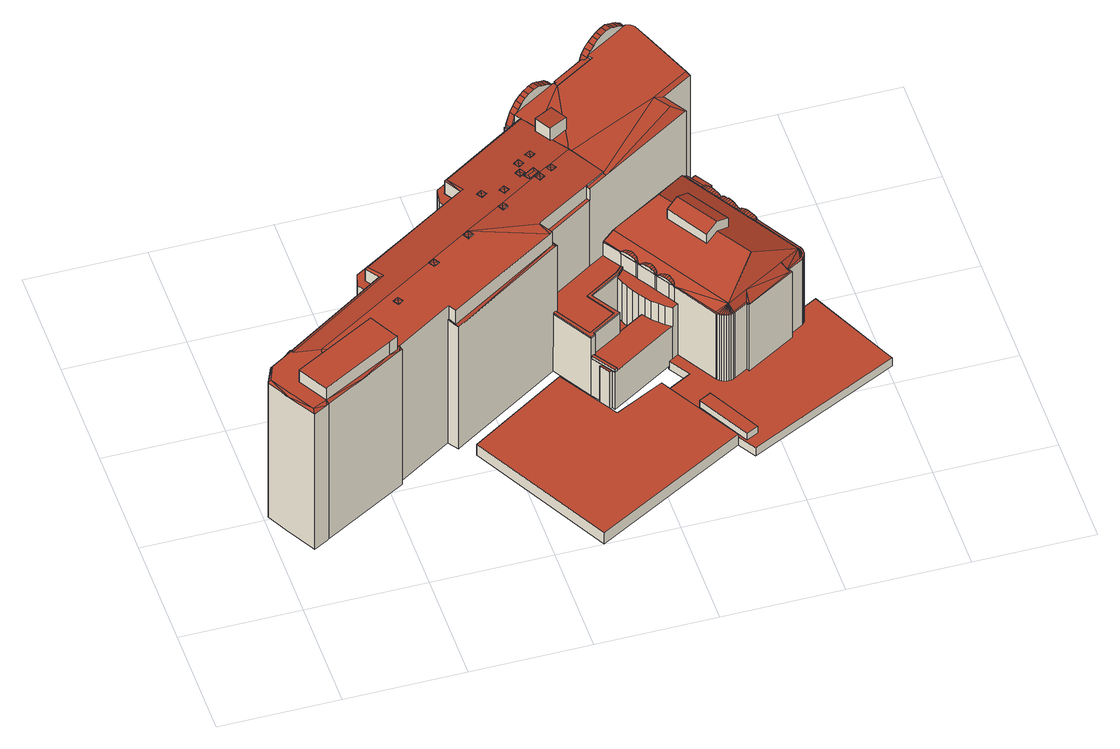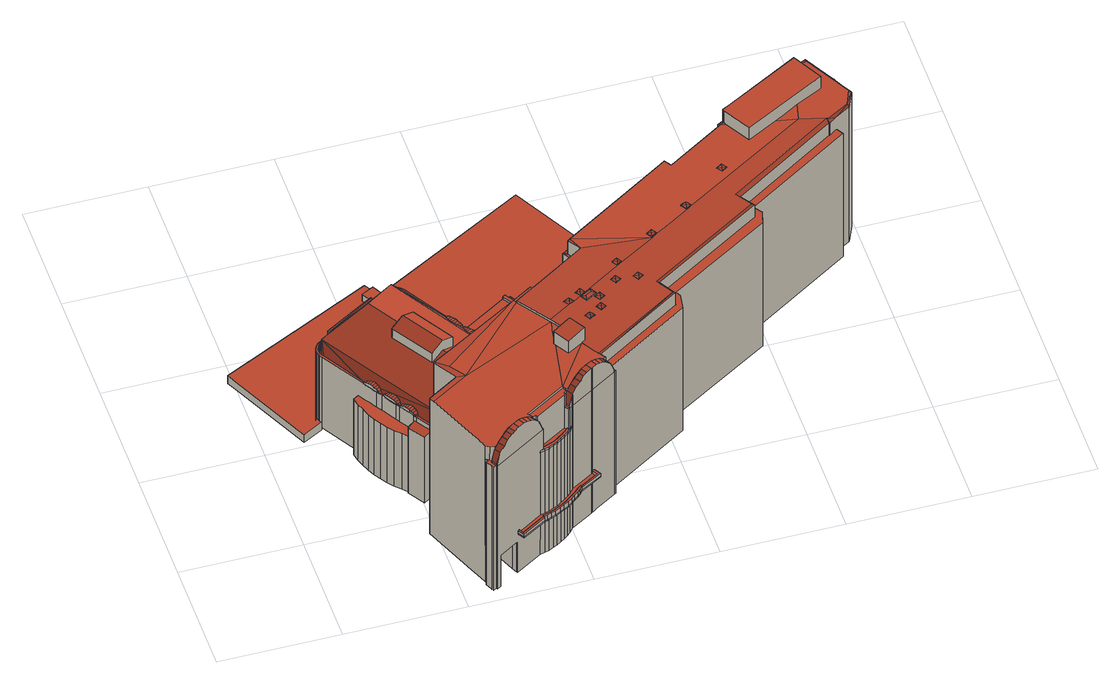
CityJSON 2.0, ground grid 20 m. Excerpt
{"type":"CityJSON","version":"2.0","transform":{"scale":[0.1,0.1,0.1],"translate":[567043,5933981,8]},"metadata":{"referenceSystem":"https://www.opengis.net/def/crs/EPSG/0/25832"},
"CityObjects":{
"building1":{"type":"Building","attributes":{"Grundfläche 2D":"2264.311624","Grundhöhe NN":"9.506"},"children":["building1-1","building1-2","building1-3","building1-4","building1-5","building1-6","building1-7","building1-8","building1-9","building1-10","building1-11","building1-12","building1-13","building1-14","building1-15","building1-16","building1-17","building1-18","building1-19","building1-20","building1-21","building1-22","building1-23"],"geometry":[{"type":"MultiSurface","lod":"3","boundaries":[[[0,1,2,3,4]],[[5,6,0,4,7]],[[5,8,9,6]],[[8,10,11,9]],[[10,12,13,11]],[[14,15,16,17]],[[13,12,16,15,18,19]],[[17,20,21,14]],[[22,21,20,23]],[[24,22,23,25]],[[26,27,28,29,24,25]],[[28,27,30,31,32,33,34,29]],[[35,36,37,38,39]],[[40,41,42,43]],[[41,44,45,42]],[[46,47,48,49,50,51,52]],[[53,54,55,56]],[[57,55,54]],[[58,55,57]],[[58,59,60,61]],[[58,61,55]],[[62,63,64,65]],[[66,67,68]],[[69,67,66]],[[70,71,72]],[[73,74,70]],[[74,71,70]],[[75,76,74,73]],[[76,77,78]],[[79,78,77,80,81]],[[81,80,82]],[[74,76,78]],[[83,84,77]],[[85,86,87,80,88,89,90,91,92,93,94,95,96,97]],[[85,97,98]],[[82,80,87]],[[99,100,92]],[[100,93,92]],[[100,101,102,103,104,105,106,107,108,109,110,111,93]],[[97,96,95,94,93,111,110,109,108,107,106,105,112,113,114,115,116,56,55,61,60,65,64]],[[97,64,67,69,117,71,74,118,98]],[[119,120,121,122,123,124,125,126,127,128,129,130,131,132,133,134]],[[135,136,137,138,139]],[[140,141,142,139,138,143]],[[141,144,145,142]],[[144,146,147,145]],[[146,148,149,147]],[[148,150,151,149]],[[151,150,152,153,154]],[[152,155,156,153]],[[155,157,158,156]],[[157,159,160,158]],[[161,162,160,159,163]],[[161,164,165,166,162]],[[167,162,166]],[[168,169,170,171,172,173,174,175,176,177,178,179,180,181,182,183,184,185,186,187,188]],[[189,190,191,192,193]],[[194,195,196,197,198]],[[199,200,201]],[[202,203,200]],[[202,204,205,203]],[[202,206,207,204]],[[208,205,204]],[[205,208,209,210,203]],[[203,210,211,212,213]],[[198,214,201,200,203,213,215,216,217,218,219,163,220,221,222,140,223,224,194]],[[116,195,194,225,226,26,227,228,229,230,7,231,232,233,56]],[[234,235,236]],[[234,237,238,235]],[[239,237,240,241]],[[242,243,244,241,240,237,245,246,247,248,249,250,251,252,253,254,255,243,256,242,257]],[[243,242,244]],[[244,242,257,258,238,237,239,241]],[[259,260,261,252,260,251]],[[243,256,255,262]],[[242,263,242,257]],[[264,265,266,263,242,256]],[[267,268,269,270,271,272,273,274,275,276,277,278,279,280,281,282,283,284,285,286,287,257,242,263,288,289,290,291,292,293,294,295,296,297,298,299,300,301,302,303,304,305,306,307,308,309,310,311,312,313,314,315,316,317,318,319,320,321,322,323,324,325,326,327,328,329,330,331,332,333,334,335,336,337,338,236,339,340,341,342,343,344,345,346,347]],[[348,349,350,351,238,258,352,353,354]],[[238,351,235]],[[355,356,357,353,352,358,235,351,350]],[[359,344,343,342,341,340,339,236,235]],[[235,358,344,359]],[[358,346,345]],[[345,344,358]],[[358,347,346]],[[352,258,360,361,358]],[[258,278,277,360]],[[360,275,361]],[[276,275,360]],[[258,279,278]],[[361,274,358]],[[274,273,358]],[[273,272,358]],[[358,271,270]],[[358,272,271]],[[277,276,360]],[[287,286,258]],[[258,257,287]],[[286,285,258]],[[285,284,258]],[[284,283,258]],[[283,282,258]],[[282,281,258]],[[281,280,258]],[[280,279,258]],[[358,267,347]],[[358,268,267]],[[358,269,268]],[[358,270,269]],[[275,274,361]],[[62,65,60,59]],[[63,68,67,64]],[[362,69,66]],[[363,69,362]],[[364,365,366,367,368,117,363]],[[369,72,71,368]],[[71,117,368]],[[117,69,363]],[[84,80,77]],[[370,371,372,373,374,375,376,377,378,379,380,381,382,383]],[[384,385,386,387,388,389,390,391,392,393,394]],[[395,396,397,398,399,400,401,402,403,404,405,406,407]],[[408,409,410,411,412]],[[413,414,415,416,417,418,419,420,421,422,423,424,425,426,427,428,429,430,431]],[[432,433,434,435,436,437,438,439,440,441,442,443,444,445,446,447,448,449,450,451,452,453,454,455,456,457,458,459,460,461]],[[462,463,464,465]],[[466,467,468,469,470,471]],[[472,473,474,475,476,477,478,479,480,481,482,483,484,485,486,487,488,489,490,491,492,493,494,495,496,497,498,499,500,501,502]],[[503,504,505,506,507,508,509,510,511,512,513,514,515,516,517,518,519,520,521,522,523,524,525,526,527,528,529,530,531,532,533,534]],[[535,536,537,538,539,540,541,542]],[[541,543,542]],[[544,545,546,547,539,538]],[[548,549,546]],[[549,547,546]],[[549,550,551,547]],[[552,553,554,550]],[[554,551,550]],[[555,551,554]],[[556,543,541]],[[557,543,556]],[[558,559,560,561,562,563,564,565,566]],[[567,568,143,138,569,570,571,572,573,574,575,576]],[[2,1,187,186]],[[185,3,2,186]],[[230,229,228,227,26,25,23,20,17,16,12,10,8,5,7]],[[33,32,190,189]],[[189,577,34,33]],[[577,578,29,34]],[[21,22,24,29,578,579,15,14]],[[579,580,18,15]],[[580,581,582,187,1,0,6,9,11,13,19,18]],[[114,113,35,39]],[[113,112,199,201,214,37,36,35]],[[214,198,197,196,38,37]],[[38,196,195,115,114,39]],[[41,40,355,350,349,44]],[[348,354,45,44,349]],[[42,45,354,353,357,43]],[[40,43,357,355]],[[118,74,48,47]],[[74,78,49,48]],[[78,79,50,49]],[[79,81,82,52,51,50]],[[87,86,46,52,82]],[[98,118,47,46,86,85]],[[583,584,126,125]],[[584,585,127,126]],[[585,586,128,127]],[[586,587,129,128]],[[587,588,589,131,130,129]],[[589,590,132,131]],[[590,591,133,132]],[[119,134,390,389]],[[389,388,120,119]],[[388,387,121,120]],[[386,122,121,387]],[[123,122,386,385]],[[411,136,135,412]],[[155,152,150,148,146,144,141,140,222,221,220,163,159,157]],[[403,165,164,592,404]],[[403,402,166,165]],[[402,593,167,166]],[[142,145,147,149,151,154,153,156,158,160,162,167,593,412,135,139]],[[594,193,192,191,422,421,420]],[[193,594,420,419,595,189]],[[189,595,419,418,596,577]],[[577,596,418,449,448,578]],[[597,598,599,600]],[[578,448,447,579]],[[601,599,598,602]],[[580,579,447,446,603]],[[602,604,605,601]],[[604,606,607,608,187,582,581,580,603,446,445,609,605]],[[188,187,608,610]],[[168,188,610,611]],[[169,168,611,612]],[[170,169,612,613]],[[171,170,613,614]],[[172,171,614,615]],[[173,172,615,616]],[[174,173,616,617]],[[175,174,617,618]],[[176,175,618,619]],[[620,621,178,177]],[[180,179,622,623]],[[181,624,625,182]],[[625,626,183,182]],[[465,464,627,628]],[[462,465,628,629]],[[463,462,629,630]],[[206,553,552,207]],[[392,245,237,234,236,338,209,208,204,207,552,393]],[[209,338,631,632,210]],[[633,634,407,217,216,215,213,212,211,635,636]],[[637,638,639,640,635,211,210,632]],[[218,217,407,406,405]],[[161,219,218,405,404,592]],[[143,223,140]],[[163,219,161]],[[223,143,568,224]],[[224,568,567,194]],[[194,567,576,225]],[[27,26,226,225,576,30]],[[7,4,3,231]],[[53,56,233,232,231,3,185,184,54]],[[134,247,246,245,392,391,390]],[[591,521,520,519,518,517,259,251,250,249,248,247,134,133]],[[259,517,516,260]],[[513,512,511,510,262,255,254,253,252,261,260,516,515,514]],[[262,510,509,243]],[[506,505,266,265,264,256,243,509,508,507]],[[534,289,288,263,266,505,504,503]],[[641,291,290,289,534,533,642]],[[292,291,641,643]],[[293,292,643,644]],[[294,293,644,645]],[[295,294,645,646]],[[296,295,646,647]],[[297,296,647,648]],[[298,297,648,649]],[[299,298,649,650]],[[300,299,650,651]],[[301,300,651,652]],[[303,302,653,654]],[[302,301,652,653]],[[304,303,654,655]],[[305,304,655,656]],[[306,305,656,657]],[[307,306,657,658]],[[308,307,658,659]],[[631,338,337,336,470,469,660]],[[313,312,661,662]],[[314,313,662,663]],[[499,498,497,496,495,320,319,318,317,316,315,314,663,664,500]],[[322,321,320,495,494,493]],[[490,489,488,327,326,325,324,323,322,493,492,491]],[[329,328,327,488,487,486]],[[483,482,481,334,333,332,331,330,329,486,485,484]],[[470,336,335,334,481,480,471]],[[309,308,659,665]],[[310,309,665,666]],[[311,310,666,667]],[[312,311,667,661]],[[668,467,466,471,480,479,669]],[[468,467,668,670]],[[469,468,670,660]],[[112,105,104,202,200,199]],[[115,195,116]],[[54,184,183,57]],[[58,57,183,626,624,181]],[[59,58,181,180]],[[59,180,623,622,62]],[[622,179,178,63,62]],[[63,178,621]],[[63,621,620,177,68]],[[671,362,66,68,177,176,619]],[[363,362,671,672]],[[673,674,72,369,368,367,366,365,364,363,672,675]],[[676,73,70,72,674,677]],[[678,83,77,76,75,73,676,679]],[[80,84,83,678,680]],[[89,88,80,680,681,557,556]],[[89,556,541,90]],[[547,99,92,91,90,541,540,539]],[[100,99,547,551,555]],[[102,101,100,555,554,553]],[[102,553,206]],[[103,102,206,202,104]],[[501,500,664,682]],[[502,501,682,683]],[[472,502,683,684]],[[473,472,684,685]],[[474,473,685,686]],[[475,474,686,687]],[[476,475,687,688]],[[477,476,688,689]],[[478,477,689,690]],[[479,478,690,669]],[[523,562,561,524]],[[524,561,560,525]],[[525,560,559,526]],[[526,559,558,527]],[[371,370,528,527,558,566]],[[528,370,383,529]],[[529,383,382,530]],[[530,382,381,531]],[[531,381,380,532]],[[532,380,691,642,533]],[[372,371,566,565]],[[463,630,692,378,377,693,627,464]],[[691,380,379,378,692,694]],[[584,583,695,693,377,696]],[[376,375,585,584,696,377]],[[585,375,374,586]],[[586,374,373,587]],[[565,564,563,589,588,587,373,372]],[[523,522,590,589,563,562]],[[590,522,521,591]],[[697,698,695,583,125,124,123,385,384,548,546,545,544,538,537,536,535,542,699,700]],[[549,548,384,394,550]],[[550,394,393,552]],[[542,543,557,681,699]],[[395,407,634,701]],[[396,395,701,702]],[[703,398,397,396,702,704]],[[705,706,401,400,399,398,703,707]],[[402,401,706,708]],[[593,402,708,709]],[[458,428,427,426,710,408,412,593,709,711,712,713,714,715,716,717,460,459]],[[408,710,426,425,424,410,409]],[[428,458,457,429]],[[429,457,456,430]],[[430,456,455,431]],[[715,718,719,716]],[[718,720,721,719]],[[720,722,723,721]],[[431,455,454,413]],[[413,454,453,414]],[[414,453,452,415]],[[415,452,451,416]],[[416,451,450,417]],[[417,450,449,418]],[[722,724,725,723]],[[724,726,727,725]],[[726,728,729,727]],[[728,730,731,729]],[[730,732,733,731]],[[732,597,600,733]],[[569,138,137]],[[570,569,137,136]],[[423,422,191,573,572,571,570,136,411,410,424]],[[574,573,191,190,32]],[[575,574,32,31]],[[576,575,31,30]],[[460,717,734,461]],[[461,734,735,432]],[[432,735,736,433]],[[433,736,737,434]],[[434,737,738,435]],[[435,738,739,436]],[[436,739,740,437]],[[437,740,741,438]],[[438,741,742,439]],[[439,742,743,440]],[[440,743,744,441]],[[441,744,745,442]],[[442,745,746,443]],[[443,746,747,444]],[[445,444,747,609]],[[748,749,750,751]],[[752,753,640,639]],[[752,754,755,753]],[[755,754,756,757]],[[758,759,760,761]],[[759,762,763,760]],[[763,762,638,637]],[[751,757,756,748]],[[750,749,712,711]],[[764,714,713,765]],[[764,765,758,761]],[[751,750,711,709,708,706,705,707,703,704,702,701,634,633,636,635,640,753,755,757]],[[760,763,637,632,631,660,670,668,669,690,689,688,687,686,685,684,683,682,664,663,662,661,667,666,665,659,658,657,656,655,654,653,652,651,650,649,648,647,646,645,644,643,641,642,691,694,692,630,629,628,627,693,695,698,697,700,699,681,680,678,679,676,677,674,673,675,672,671,619,618,617,616,615,614,613,612,611,610,608,607,606,604,602,598,597,732,730,728,726,724,722,720,718,715,714,764,761],[625,624,626]],[[748,756,754,752,639,638,762,759,758,765,713,712,749]],[[743,742,741,740,739,738,737,736,735,734,717,716,719,721,723,725,727,729,731,733,600,599,601,605,609,747,746,745,744]]],"semantics":{"surfaces":[{"type":"RoofSurface"},{"type":"WallSurface"},{"type":"GroundSurface"},{"type":"OuterCeilingSurface"}],"values":[0,0,0,0,0,0,0,0,0,0,0,0,0,0,0,0,0,0,0,0,0,0,0,0,0,0,0,0,0,0,0,0,0,0,0,0,0,0,0,0,0,0,0,0,0,0,0,0,0,0,0,0,0,0,0,0,0,0,0,0,0,0,0,0,0,0,0,0,0,0,0,0,0,0,0,0,0,0,0,0,0,0,0,0,0,0,0,0,0,0,0,0,0,0,0,0,0,0,0,0,0,0,0,0,0,0,0,0,0,0,0,0,0,0,0,0,0,0,0,0,0,0,0,0,0,0,0,0,0,0,0,0,0,0,0,0,0,0,0,0,0,0,0,1,1,1,1,1,1,1,1,1,1,1,1,1,1,1,1,1,1,1,1,1,1,1,1,1,1,1,1,1,1,1,1,1,1,1,1,1,1,1,1,1,1,1,1,1,1,1,1,1,1,1,1,1,1,1,1,1,1,1,1,1,1,1,1,1,1,1,1,1,1,1,1,1,1,1,1,1,1,1,1,1,1,1,1,1,1,1,1,1,1,1,1,1,1,1,1,1,1,1,1,1,1,1,1,1,1,1,1,1,1,1,1,1,1,1,1,1,1,1,1,1,1,1,1,1,1,1,1,1,1,1,1,1,1,1,1,1,1,1,1,1,1,1,1,1,1,1,1,1,1,1,1,1,1,1,1,1,1,1,1,1,1,1,1,1,1,1,1,1,1,1,1,1,1,1,1,1,1,1,1,1,1,1,1,1,1,1,1,1,1,1,1,1,1,1,1,1,1,1,1,1,1,1,1,1,1,1,1,1,1,1,1,1,1,1,1,1,1,1,1,1,1,1,1,1,1,1,1,1,1,1,1,1,1,1,1,1,1,2,2,3,3]}}]},
"building1-1":{"type":"BuildingInstallation","parents":["building1"],"geometry":[{"type":"MultiSurface","lod":"3","boundaries":[[[766,767,768,769]],[[770,766,769,771]],[[772,770,771,773]],[[774,772,773,775]],[[776,774,775,777]],[[778,776,777,779]],[[780,778,779,781]],[[782,322,780,781,341]],[[329,783,767]],[[783,784,767]],[[785,768,767,784,786]],[[323,324,325,326,327,766,770,772,774,776,778,780,322]],[[327,328,329,767,766]]],"semantics":{"surfaces":[{"type":"RoofSurface"},{"type":"WallSurface"}],"values":[0,0,0,0,0,0,0,0,0,0,0,1,1]}}]},
"building1-2":{"type":"BuildingInstallation","parents":["building1"],"geometry":[{"type":"MultiSurface","lod":"3","boundaries":[[[787,788,789,790]],[[787,244,788]],[[788,244,791,261]],[[790,789,792,793]],[[792,794,795,793]],[[796,795,794,797]],[[798,796,797,799]],[[799,800,801,798]],[[802,801,800,803]],[[243,804,802,803]],[[789,788,261,252,253,254,255,262,243,803,800,799,797,794,792]]],"semantics":{"surfaces":[{"type":"RoofSurface"},{"type":"WallSurface"}],"values":[0,0,0,0,0,0,0,0,0,0,1]}}]},
"building1-3":{"type":"BuildingInstallation","parents":["building1"],"geometry":[{"type":"MultiSurface","lod":"3","boundaries":[[[805,806,807,808]],[[340,807,806]],[[809,805,808,810]],[[811,809,810,812]],[[813,811,812,814]],[[815,813,814,816]],[[817,815,816,818]],[[819,817,818,820]],[[786,784,783,329,819,820]],[[821,339,340,806,336]],[[330,331,332,333,811,813,815,817,819,329]],[[811,333,334,335,336,806,805,809]]],"semantics":{"surfaces":[{"type":"RoofSurface"},{"type":"WallSurface"}],"values":[0,0,0,0,0,0,0,0,0,0,1,1]}}]},
"building1-4":{"type":"BuildingInstallation","parents":["building1"],"geometry":[{"type":"MultiSurface","lod":"3","boundaries":[[[822,823,824,825]],[[804,243,823,822]],[[825,824,826,827]],[[828,827,826,829]],[[830,828,829,831]],[[832,830,831,833]],[[834,832,833,835]],[[836,834,835,837]],[[289,242,837]],[[242,836,837]],[[826,824,823,243,256,264,265,266,263,288,289,837,835,833,831,829]]],"semantics":{"surfaces":[{"type":"RoofSurface"},{"type":"WallSurface"}],"values":[0,0,0,0,0,0,0,0,0,0,1]}}]},
"building1-5":{"type":"BuildingInstallation","parents":["building1"],"geometry":[{"type":"MultiSurface","lod":"3","boundaries":[[[838,239,240]],[[838,240,246]],[[839,838,840,841]],[[838,839,239]],[[841,840,842,843]],[[844,843,842,845]],[[846,847,848,849]],[[845,848,847,844]],[[850,846,849,851]],[[852,850,851,853]],[[854,241,853,260]],[[852,853,241]],[[838,246,247]],[[842,840,838,247,248,249,250,251,259,260,853,851,849,848,845]]],"semantics":{"surfaces":[{"type":"RoofSurface"},{"type":"WallSurface"}],"values":[0,0,0,0,0,0,0,0,0,0,0,0,1,1]}}]},
"building1-6":{"type":"BuildingInstallation","parents":["building1"],"geometry":[{"type":"MultiSurface","lod":"3","boundaries":[[[855,856,857,858,359]],[[342,858,857,859]],[[860,861,856,855,862]],[[863,860,862,864]],[[865,863,864,866]],[[867,865,866,868]],[[869,867,868,870]],[[871,869,870,872]],[[871,872,343]],[[343,873,871]],[[874,315,871,873]],[[857,856,861]],[[859,857,321]],[[871,315,316,317,318,319,320,321,857,861,860,863,865,867,869]]],"semantics":{"surfaces":[{"type":"RoofSurface"},{"type":"WallSurface"}],"values":[0,0,0,0,0,0,0,0,0,0,0,0,0,1]}}]},
"building1-7":{"type":"BuildingInstallation","parents":["building1"],"geometry":[{"type":"MultiSurface","lod":"3","boundaries":[[[875,876,877]],[[877,876,878]],[[879,876,875]],[[878,876,879]],[[880,881,875,877]],[[881,882,879,875]],[[882,883,878,879]],[[883,880,877,878]]],"semantics":{"surfaces":[{"type":"RoofSurface"},{"type":"WallSurface"}],"values":[0,0,0,0,1,1,1,1]}}]},
"building1-8":{"type":"BuildingInstallation","parents":["building1"],"geometry":[{"type":"MultiSurface","lod":"3","boundaries":[[[884,885,886]],[[887,886,885,888]],[[889,890,885,884]],[[888,885,890]],[[891,886,887,888,892,893]],[[891,894,884,886]],[[894,895,896,890,889,884]],[[896,892,888,890]]],"semantics":{"surfaces":[{"type":"RoofSurface"},{"type":"WallSurface"}],"values":[0,0,0,0,1,1,1,1]}}]},
"building1-9":{"type":"BuildingInstallation","parents":["building1"],"geometry":[{"type":"MultiSurface","lod":"3","boundaries":[[[897,898,899,900]],[[900,899,901]],[[902,903,899,898]],[[904,901,899,903]],[[905,906,907,901,904,903]],[[908,909,910,898,897,900]],[[905,903,902,898,910,911]],[[907,908,900,901]]],"semantics":{"surfaces":[{"type":"RoofSurface"},{"type":"WallSurface"}],"values":[0,0,0,0,1,1,1,1]}}]},
"building1-10":{"type":"BuildingInstallation","parents":["building1"],"geometry":[{"type":"MultiSurface","lod":"3","boundaries":[[[108,912,913]],[[914,913,912,915]],[[109,912,108]],[[915,912,109]],[[916,108,913]],[[917,915,109]],[[915,917,916,913,914]]],"semantics":{"surfaces":[{"type":"RoofSurface"},{"type":"WallSurface"}],"values":[0,0,0,0,1,1,1]}}]},
"building1-11":{"type":"BuildingInstallation","parents":["building1"],"geometry":[{"type":"MultiSurface","lod":"3","boundaries":[[[106,918,919]],[[920,919,918,921]],[[922,107,918,106]],[[921,918,107]],[[923,106,919]],[[106,107,922]],[[924,921,107]],[[923,919,920,921,924,925]]],"semantics":{"surfaces":[{"type":"RoofSurface"},{"type":"WallSurface"}],"values":[0,0,0,0,1,1,1,1]}}]},
"building1-12":{"type":"BuildingInstallation","parents":["building1"],"geometry":[{"type":"MultiSurface","lod":"3","boundaries":[[[926,927,928,929]],[[930,931,928,927]],[[932,933,928,931]],[[934,935,929,928,933]],[[936,937,938,927,926,929]],[[938,939,940,931,930,927]],[[940,941,942,933,932,931]],[[942,943,944,936,929,935,934,933]]],"semantics":{"surfaces":[{"type":"RoofSurface"},{"type":"WallSurface"}],"values":[0,0,0,0,1,1,1,1]}}]},
"building1-13":{"type":"BuildingInstallation","parents":["building1"],"geometry":[{"type":"MultiSurface","lod":"3","boundaries":[[[945,946,947]],[[948,949,946,945]],[[950,951,946,949]],[[952,947,946,951]],[[953,954,945,947]],[[948,945,954,955]],[[949,948,955,96]],[[956,957,951,950,949,96]],[[953,947,952,951,957,958]]],"semantics":{"surfaces":[{"type":"RoofSurface"},{"type":"WallSurface"}],"values":[0,0,0,0,1,1,1,1,1]}}]},
"building1-14":{"type":"BuildingInstallation","parents":["building1"],"geometry":[{"type":"MultiSurface","lod":"3","boundaries":[[[959,960,961,962,963,964]],[[960,959,964,965,966]],[[967,960,966,968]],[[962,961,960,967,969]],[[964,970,971,966,965]],[[966,971,972,967,968]],[[972,973,974,962,969,967]],[[962,974,970,964,963]]],"semantics":{"surfaces":[{"type":"RoofSurface"},{"type":"WallSurface"}],"values":[0,0,0,0,1,1,1,1]}}]},
"building1-15":{"type":"BuildingInstallation","parents":["building1"],"geometry":[{"type":"MultiSurface","lod":"3","boundaries":[[[975,976,977]],[[977,976,978]],[[979,976,975]],[[978,976,979]],[[980,981,977,978]],[[982,980,978,979]],[[981,983,975,977]],[[983,982,979,975]]],"semantics":{"surfaces":[{"type":"RoofSurface"},{"type":"WallSurface"}],"values":[0,0,0,0,1,1,1,1]}}]},
"building1-16":{"type":"BuildingInstallation","parents":["building1"],"geometry":[{"type":"MultiSurface","lod":"3","boundaries":[[[984,985,986]],[[986,985,987]],[[988,985,984]],[[987,985,988]],[[989,990,988,984]],[[991,989,984,986]],[[990,992,987,988]],[[992,991,986,987]]],"semantics":{"surfaces":[{"type":"RoofSurface"},{"type":"WallSurface"}],"values":[0,0,0,0,1,1,1,1]}}]},
"building1-17":{"type":"BuildingInstallation","parents":["building1"],"geometry":[{"type":"MultiSurface","lod":"3","boundaries":[[[993,994,995]],[[996,997,998,999,1000,1001,994,993]],[[1002,1003,1001,1000,999]],[[1004,995,994,1001,1003]],[[993,995,1005,1006]],[[999,998,997,996,993,1006,1007]],[[999,1007,1008,1003,1002]],[[995,1004,1003,1008,1005]]],"semantics":{"surfaces":[{"type":"RoofSurface"},{"type":"WallSurface"}],"values":[0,0,0,0,1,1,1,1]}}]},
"building1-18":{"type":"BuildingInstallation","parents":["building1"],"geometry":[{"type":"MultiSurface","lod":"3","boundaries":[[[1009,1010,1011]],[[1011,1010,1012]],[[1013,1014,1015,1010,1009]],[[1012,1010,1015]],[[1016,1017,1009,1011]],[[1009,1017,1018,1019,1015,1014,1013]],[[1019,1020,1012,1015]],[[1020,1016,1011,1012]]],"semantics":{"surfaces":[{"type":"RoofSurface"},{"type":"WallSurface"}],"values":[0,0,0,0,1,1,1,1]}}]},
"building1-19":{"type":"BuildingInstallation","parents":["building1"],"geometry":[{"type":"MultiSurface","lod":"3","boundaries":[[[1021,696,1022,1023]],[[1023,1022,378,1024]],[[1024,376,1021,1023]],[[696,1021,376,377]],[[377,378,1022,696]]],"semantics":{"surfaces":[{"type":"RoofSurface"},{"type":"WallSurface"}],"values":[0,1,1,1,1]}}]},
"building1-20":{"type":"BuildingInstallation","parents":["building1"],"geometry":[{"type":"MultiSurface","lod":"3","boundaries":[[[1025,1026,1027,1028,1029,1030,1031,710,1032,1033,1034,1035,1036,1037,1038,1039,1040,1041,596,595,594,1042,1043]],[[426,427,428,1033,1032,710]],[[428,429,1034,1033]],[[429,430,1035,1034]],[[430,431,1036,1035]],[[431,413,1037,1036]],[[413,414,1038,1037]],[[414,415,1039,1038]],[[415,416,1040,1039]],[[416,417,1041,1040]],[[417,418,596,1041]],[[419,595,596,418]],[[420,594,595,419]],[[421,1042,594,420]],[[1043,1042,421,1044]],[[1025,1043,1044,1045]],[[1045,1046,1026,1025]],[[1046,1047,1027,1026]],[[1028,1027,1047,1048]],[[1029,1028,1048,1049]],[[1030,1029,1049,1050]],[[1050,425,1031,1030]],[[426,710,1031,425]]],"semantics":{"surfaces":[{"type":"RoofSurface"},{"type":"WallSurface"}],"values":[0,1,1,1,1,1,1,1,1,1,1,1,1,1,1,1,1,1,1,1,1,1,1]}}]},
"building1-21":{"type":"BuildingInstallation","parents":["building1"],"geometry":[{"type":"MultiSurface","lod":"3","boundaries":[[[1051,1052,1053,1054,1055,603,1056]],[[446,603,1055,445]],[[1051,1056,1057,1058]],[[443,444,1054,1053]],[[444,445,1055,1054]],[[1056,603,446,1057]]],"semantics":{"surfaces":[{"type":"RoofSurface"},{"type":"WallSurface"}],"values":[0,1,1,1,1,1]}}]},
"building1-22":{"type":"BuildingInstallation","parents":["building1"],"geometry":[{"type":"MultiSurface","lod":"3","boundaries":[[[1059,1060,1061,1062,1063,1064]],[[1064,1063,1065,1066]],[[460,1060,1059,459]],[[1066,459,1059,1064]],[[460,461,1061,1060]],[[461,432,1062,1061]]],"semantics":{"surfaces":[{"type":"RoofSurface"},{"type":"WallSurface"}],"values":[0,1,1,1,1,1]}}]},
"building1-23":{"type":"BuildingInstallation","parents":["building1"],"geometry":[{"type":"MultiSurface","lod":"3","boundaries":[[[1067,1068,1069,1070,1071,1072,1073,1074,1075,1076,1077,1078,1079,1080,1081,1082,1083,1084,1085,1086,1087,1088,1089,1090,1091]],[[1092,1079,1078,1051,1058]],[[1080,1079,1092,1093]],[[1081,1080,1093,1094]],[[1082,1081,1094,1095]],[[1083,1082,1095,1096]],[[1084,1083,1096,1097]],[[1085,1084,1097,1098]],[[1086,1085,1098,1099]],[[1087,1086,1099,1100]],[[1088,1087,1100,1101]],[[1065,1063,1089,1088,1101]],[[443,1053,1076,1075,442]],[[435,436,1069,1068]],[[436,437,1070,1069]],[[437,438,1071,1070]],[[438,439,1072,1071]],[[439,440,1073,1072]],[[440,441,1074,1073]],[[441,442,1075,1074]],[[1053,1052,1051,1078,1077,1076]],[[1063,1062,1090,1089]],[[433,1091,1090,1062,432]],[[433,434,1067,1091]],[[434,435,1068,1067]]],"semantics":{"surfaces":[{"type":"RoofSurface"},{"type":"WallSurface"}],"values":[0,1,1,1,1,1,1,1,1,1,1,1,1,1,1,1,1,1,1,1,1,1,1,1,1]}}]},
"building2":{"type":"Building","attributes":{"Grundfläche 2D":"1139.351975","Grundhöhe NN":"8.921"},"geometry":[{"type":"Solid","lod":"3","boundaries":[[[[1102,1103,1104,1105]],[[1106,1107,1108,1109,1110,1111,1112,1113,1114,1115,1116,1117,1118,1119,1120,1121,1122,1123,1124,1125,1126,1127,1128,1129,1130,1131,1132,1133,1134,1135,1136,1137,1138,1139],[1140,1141,1142,1143]],[[1144,1145,1146,1147,1148,1149]],[[1142,1141,1103,1102]],[[1141,1140,1104,1103]],[[1105,1104,1140,1143]],[[1102,1105,1143,1142]],[[1130,1150,1151,1131]],[[1132,1131,1151,1152]],[[1153,1134,1133,1132,1152,1154]],[[1135,1134,1153,1155]],[[1136,1135,1155,1156]],[[1137,1136,1156,1157]],[[1138,1137,1157,1158]],[[1139,1138,1158,1159]],[[1106,1139,1159,1160]],[[1107,1106,1160,1161]],[[1108,1107,1161,1162]],[[1109,1108,1162,1163]],[[1110,1109,1163,1164]],[[1111,1110,1164,1165]],[[1112,1111,1165,1166]],[[1113,1112,1166,1167]],[[1114,1113,1167,1168]],[[1115,1114,1168,1169]],[[1116,1115,1169,1170]],[[1117,1116,1170,1171]],[[1118,1117,1171,1172]],[[1119,1118,1172,1173]],[[1120,1119,1173,1174]],[[1121,1120,1174,1175]],[[1122,1121,1175,1176]],[[1123,1122,1176,1177]],[[1124,1123,1177,1178]],[[1125,1124,1178,1179]],[[1180,1127,1126,1125,1179,1181]],[[1128,1127,1180,1182]],[[1129,1128,1182,1183]],[[1146,1145,1184,1185]],[[1147,1146,1185,1186]],[[1148,1147,1186,1187]],[[1149,1148,1187,1188]],[[1149,1188,1150,1130,1144]],[[1184,1145,1144,1130,1129,1183]],[[1151,1150,1188,1187,1186,1185,1184,1183,1182,1180,1181,1179,1178,1177,1176,1175,1174,1173,1172,1171,1170,1169,1168,1167,1166,1165,1164,1163,1162,1161,1160,1159,1158,1157,1156,1155,1153,1154,1152]]]],"semantics":{"surfaces":[{"type":"RoofSurface"},{"type":"WallSurface"},{"type":"GroundSurface"}],"values":[[0,0,0,1,1,1,1,1,1,1,1,1,1,1,1,1,1,1,1,1,1,1,1,1,1,1,1,1,1,1,1,1,1,1,1,1,1,1,1,1,1,1,1,1,2]]}}]}
},
"vertices":[
[526,645,304],[519,641,284],[525,631,284],[530,634,300],[532,635,304],[538,639,312],[532,649,312],[535,637,308],[544,643,318],[538,653,318],[552,648,323],[546,658,323],[559,652,326],[553,662,326],[572,674,326],[564,669,327],[570,659,327],[578,664,326],[562,668,327],[559,666,326],[584,667,323],[578,677,323],[585,682,318],[592,672,318],[593,687,312],[599,677,312],[603,679,308],[606,681,304],[604,685,304],[600,691,304],[607,681,302],[612,685,284],[610,688,284],[606,695,284],[601,692,301],[566,564,336],[568,565,336],[597,582,333],[581,609,333],[550,591,336],[756,473,228],[736,461,238],[778,392,238],[799,404,228],[716,449,228],[758,380,228],[186,257,336],[50,183,336],[77,133,336],[198,199,336],[213,207,336],[213,209,336],[212,209,336],[537,625,306],[536,625,306],[391,531,308],[538,623,308],[388,532,306],[404,504,306],[218,388,306],[222,387,309],[409,503,309],[233,365,306],[59,254,305],[60,246,310],[240,362,310],[44,245,305],[59,249,310],[58,255,306],[21,226,309],[77,126,306],[54,121,311],[53,113,306],[80,128,306],[77,133,311],[143,163,306],[147,165,306],[215,204,306],[198,199,308],[213,207,308],[218,212,309],[213,209,309],[212,209,310],[221,207,306],[219,210,307],[136,230,311],[186,257,311],[210,214,310],[313,271,309],[315,272,309],[322,260,309],[330,265,308],[508,376,307],[388,414,312],[379,408,312],[316,369,312],[312,366,312],[102,237,312],[95,207,312],[512,379,307],[499,400,308],[502,403,308],[591,458,307],[617,474,307],[624,479,307],[587,536,312],[551,514,312],[542,509,312],[529,501,312],[520,495,312],[512,490,312],[457,456,312],[568,565,310],[566,564,310],[550,591,309],[556,594,309],[543,615,308],[10,199,309],[50,183,310],[629,426,140],[571,391,140],[600,344,140],[552,314,140],[516,374,140],[515,374,140],[511,371,140],[551,304,140],[559,309,140],[557,312,140],[608,342,140],[605,347,140],[578,390,140],[631,422,140],[641,434,140],[639,437,140],[660,728,284],[665,721,284],[667,718,284],[673,722,304],[667,732,304],[676,724,308],[679,726,312],[673,736,312],[674,722,304],[686,730,318],[680,740,318],[694,735,323],[688,745,323],[701,739,326],[695,749,326],[711,746,327],[705,756,327],[720,751,326],[713,761,326],[708,757,327],[726,754,323],[719,764,323],[733,759,318],[727,769,318],[741,764,312],[734,774,312],[748,768,304],[742,778,304],[744,766,308],[752,771,290],[754,772,284],[749,780,284],[747,782,284],[522,630,280],[379,541,280],[375,515,280],[379,507,280],[210,404,280],[204,381,280],[213,368,280],[37,257,280],[44,245,280],[58,255,280],[59,254,280],[233,365,280],[218,388,280],[404,504,280],[387,531,280],[388,532,280],[536,625,280],[530,634,280],[525,631,280],[519,641,280],[516,639,280],[606,695,280],[610,688,280],[613,690,280],[610,695,280],[608,697,280],[611,674,308],[556,594,308],[581,609,308],[584,605,307],[595,586,307],[568,565,307],[587,536,306],[595,581,307],[624,479,304],[744,608,307],[627,473,304],[762,582,307],[591,458,304],[594,453,304],[781,566,306],[783,567,306],[759,606,306],[811,638,306],[810,640,306],[807,647,307],[597,582,307],[770,739,308],[767,744,308],[761,761,308],[755,766,308],[748,768,308],[741,764,308],[726,754,308],[701,739,308],[674,722,308],[679,715,308],[607,681,308],[606,681,308],[559,652,308],[552,648,308],[544,643,308],[538,639,308],[530,634,308],[536,625,308],[537,625,308],[627,473,167],[772,554,183],[781,566,167],[622,470,167],[638,473,183],[640,441,167],[639,440,167],[658,410,167],[696,346,167],[677,376,167],[660,407,167],[620,468,167],[638,440,167],[639,437,167],[641,434,167],[646,426,167],[651,419,167],[653,415,167],[662,400,167],[664,397,167],[669,389,167],[673,382,167],[678,373,167],[698,344,167],[759,271,183],[655,412,167],[656,409,167],[658,406,167],[675,378,167],[692,351,167],[680,370,167],[685,362,167],[690,355,167],[902,363,167],[902,360,167],[902,357,167],[901,354,167],[899,351,167],[898,349,167],[895,347,167],[869,329,167],[872,324,167],[794,276,167],[790,282,167],[766,268,167],[763,266,167],[760,265,167],[757,265,167],[753,265,167],[750,266,167],[747,268,167],[744,270,167],[742,272,167],[740,275,167],[694,348,167],[695,345,167],[699,339,167],[739,272,167],[740,271,167],[743,268,167],[746,266,167],[749,264,167],[753,263,167],[757,263,167],[761,263,167],[764,264,167],[767,266,167],[790,279,167],[793,274,167],[876,323,167],[873,329,167],[898,344,167],[900,346,167],[902,349,167],[904,353,167],[905,356,167],[905,360,167],[905,364,167],[904,367,167],[903,370,167],[901,373,167],[858,445,167],[855,451,167],[850,458,167],[848,462,167],[846,466,167],[844,469,167],[840,475,167],[838,478,167],[836,481,167],[834,484,167],[832,488,167],[828,496,167],[823,503,167],[821,506,167],[820,509,167],[818,512,167],[816,515,167],[814,518,167],[809,526,167],[805,533,167],[803,536,167],[801,539,167],[785,564,167],[783,567,167],[798,538,167],[798,537,167],[835,477,167],[837,473,167],[855,443,167],[856,442,167],[898,371,167],[900,369,167],[901,366,167],[736,416,208],[716,449,208],[736,461,218],[717,492,218],[814,333,218],[778,392,218],[758,380,208],[756,473,208],[776,441,208],[799,404,208],[895,353,183],[837,467,171],[793,292,183],[861,332,183],[19,229,305],[6,200,305],[7,197,305],[13,186,305],[19,176,305],[24,165,305],[26,162,305],[51,117,306],[655,367,95],[652,371,95],[606,344,95],[608,342,95],[557,312,95],[559,309,95],[555,307,95],[551,304,95],[577,265,95],[682,329,95],[689,333,95],[679,340,95],[671,348,95],[662,357,95],[519,376,138],[516,374,138],[552,314,138],[600,344,138],[571,391,138],[629,426,138],[639,437,138],[638,440,138],[620,468,138],[594,453,138],[506,397,138],[758,767,280],[761,768,280],[761,769,280],[756,779,280],[756,780,280],[754,782,280],[754,783,280],[749,780,280],[754,772,280],[748,768,280],[755,766,280],[757,764,280],[761,761,280],[658,726,280],[659,724,280],[662,720,280],[665,721,280],[660,728,280],[633,719,234],[626,714,234],[619,709,234],[612,704,234],[606,698,234],[601,692,234],[606,695,234],[608,697,234],[610,695,234],[613,690,234],[661,719,234],[662,720,234],[659,724,234],[658,726,234],[660,728,234],[664,730,234],[656,728,234],[648,726,234],[641,722,234],[661,744,100],[657,743,100],[649,740,100],[641,737,100],[633,733,100],[626,729,100],[618,725,100],[611,720,100],[605,715,100],[598,709,100],[592,704,100],[588,699,100],[552,678,100],[559,666,100],[562,668,100],[564,669,100],[600,691,100],[601,692,100],[606,698,100],[612,704,100],[619,709,100],[626,714,100],[633,719,100],[641,722,100],[648,726,100],[656,728,100],[664,730,100],[705,756,100],[708,757,100],[701,768,100],[569,267,96],[574,270,94],[563,287,94],[558,284,96],[815,544,156],[817,546,156],[799,573,156],[785,564,157],[801,539,157],[803,536,157],[865,468,135],[860,481,135],[855,493,135],[848,504,135],[841,515,135],[833,525,135],[824,535,135],[815,544,135],[803,536,135],[805,533,135],[809,526,135],[814,518,135],[816,515,135],[818,512,135],[820,509,135],[821,506,135],[823,503,135],[828,496,135],[832,488,135],[834,484,135],[836,481,135],[838,478,135],[840,475,135],[844,469,135],[846,466,135],[848,462,135],[850,458,135],[855,451,135],[863,438,135],[872,443,135],[869,456,135],[694,348,135],[692,351,135],[690,355,135],[685,362,135],[680,370,135],[678,373,135],[677,376,135],[675,378,135],[673,382,135],[669,389,135],[664,397,135],[662,400,135],[658,406,135],[656,409,135],[655,412,135],[653,415,135],[651,419,135],[646,426,135],[641,434,135],[631,422,135],[628,421,135],[632,410,135],[636,398,135],[642,388,135],[648,377,135],[655,367,135],[662,357,135],[671,348,135],[679,340,135],[689,333,135],[699,339,135],[695,345,135],[326,255,278],[333,259,278],[334,260,278],[337,261,278],[508,376,279],[330,265,279],[322,260,279],[325,254,278],[321,259,279],[511,371,279],[515,374,279],[516,374,279],[512,379,279],[519,376,279],[516,381,279],[506,397,279],[502,395,279],[594,453,279],[591,458,279],[502,403,279],[499,400,279],[315,272,281],[313,271,281],[648,377,49],[642,388,49],[636,398,49],[632,410,49],[628,421,49],[578,390,49],[605,347,49],[606,344,49],[652,371,49],[611,674,304],[679,715,304],[667,718,304],[665,721,304],[662,720,304],[661,719,304],[613,690,304],[610,688,304],[612,685,304],[607,681,304],[601,692,280],[600,691,280],[564,669,280],[562,668,280],[559,666,280],[553,662,280],[511,371,138],[551,304,138],[559,309,138],[557,312,138],[608,342,138],[605,347,138],[578,390,138],[631,422,138],[641,434,138],[748,768,288],[747,782,280],[608,697,238],[606,695,238],[601,692,238],[601,692,15],[600,691,15],[600,691,98],[601,692,98],[564,669,98],[564,669,15],[562,668,106],[562,668,15],[562,668,98],[559,666,15],[553,662,15],[519,641,15],[559,666,98],[516,639,15],[522,630,15],[379,541,15],[375,515,15],[379,507,15],[210,404,15],[204,381,15],[213,368,15],[37,257,15],[44,245,15],[58,255,15],[59,254,15],[233,365,15],[218,388,15],[404,504,15],[387,531,15],[388,532,15],[563,287,15],[558,284,15],[569,267,15],[574,270,15],[783,567,15],[759,606,15],[767,744,15],[761,761,15],[811,638,15],[770,739,15],[774,615,15],[774,615,82],[803,633,82],[803,633,15],[739,272,15],[699,339,15],[740,271,15],[743,268,15],[746,266,15],[749,264,15],[753,263,15],[757,263,15],[761,263,15],[764,264,15],[767,266,15],[790,279,15],[793,274,15],[876,323,15],[873,329,15],[898,344,15],[900,346,15],[902,349,15],[904,353,15],[785,564,15],[904,367,15],[903,370,15],[901,373,15],[863,438,15],[905,356,15],[905,360,15],[905,364,15],[817,546,15],[815,544,15],[799,573,15],[19,229,15],[6,200,15],[51,117,15],[53,113,15],[24,165,15],[80,128,15],[77,126,15],[221,207,15],[143,163,15],[218,212,15],[313,271,15],[872,443,15],[869,456,15],[865,468,15],[860,481,15],[855,493,15],[848,504,15],[841,515,15],[833,525,15],[824,535,15],[689,333,15],[577,265,15],[551,304,15],[682,329,15],[511,371,15],[551,304,100],[333,259,15],[334,260,15],[325,254,15],[326,255,15],[758,767,15],[761,768,15],[756,779,15],[761,769,15],[754,782,15],[754,783,15],[756,780,15],[749,780,15],[747,782,15],[658,726,238],[741,778,15],[741,778,82],[708,757,82],[708,757,15],[664,730,15],[664,730,98],[708,757,98],[656,728,15],[656,728,98],[648,726,15],[648,726,98],[641,722,15],[641,722,98],[633,719,15],[633,719,98],[626,714,15],[626,714,98],[619,709,15],[619,709,98],[612,704,15],[612,704,98],[606,698,15],[606,698,98],[701,768,98],[661,744,98],[657,743,98],[649,740,98],[641,737,98],[633,733,98],[626,729,98],[618,725,98],[611,720,98],[605,715,98],[598,709,98],[592,704,98],[588,699,98],[552,678,98],[748,772,82],[744,770,82],[744,770,15],[748,772,15],[800,641,82],[800,641,15],[800,648,82],[800,648,15],[750,768,82],[750,768,15],[713,746,82],[763,625,82],[763,625,15],[713,746,15],[768,623,82],[768,623,15],[709,756,15],[709,756,82],
[823,503,172],[821,506,170],[816,503,170],[817,499,172],[825,499,173],[818,495,173],[828,496,174],[819,490,174],[830,492,174],[822,487,174],[832,488,173],[824,483,173],[834,484,172],[828,480,172],[836,481,170],[831,478,170],[837,478,167],[819,509,167],[819,508,167],[816,505,169],[817,507,167],
[664,406,170],[660,403,170],[662,400,172],[667,403,172],[659,406,167],[664,397,173],[671,401,173],[666,393,174],[674,397,174],[676,393,174],[669,389,174],[678,389,173],[671,385,173],[673,382,172],[678,385,172],[679,381,170],[675,378,170],[678,377,167],
[805,533,172],[803,536,170],[798,534,170],[798,529,172],[807,530,173],[799,525,173],[809,526,174],[801,521,174],[812,522,174],[803,517,174],[814,518,173],[806,514,173],[816,515,172],[809,511,172],[818,512,170],[813,509,170],[799,538,167],
[682,375,170],[678,373,170],[680,370,172],[686,373,172],[683,366,173],[689,370,173],[692,367,174],[685,362,174],[694,363,174],[687,359,174],[696,359,173],[690,355,173],[697,354,172],[692,351,172],[697,350,170],[694,348,170],
[639,437,170],[643,439,170],[641,434,172],[647,437,172],[644,430,173],[650,434,173],[653,431,174],[646,426,174],[657,423,173],[656,427,174],[648,423,174],[651,419,173],[658,418,172],[653,415,172],[658,414,170],[655,412,170],[657,409,167],
[837,465,172],[843,469,172],[842,473,170],[836,469,170],[839,475,167],[846,466,173],[844,469,172],[838,461,173],[848,462,174],[840,457,174],[850,458,174],[842,453,174],[853,454,173],[845,450,173],[855,451,172],[848,447,172],[857,448,170],[852,445,170],[856,443,167],[856,444,167],
[245,310,312],[244,303,313],[251,301,312],[242,295,312],[236,304,312],[251,301,311],[245,310,311],[236,304,311],[242,295,311],
[434,492,311],[432,485,312],[440,483,311],[435,480,311],[431,477,311],[430,489,311],[425,486,311],[440,483,310],[431,477,310],[435,480,310],[434,492,310],[430,489,310],[425,486,310],
[460,451,313],[457,455,313],[455,448,314],[462,446,313],[453,441,313],[452,452,313],[448,450,313],[451,445,313],[448,450,312],[451,445,311],[453,441,311],[462,446,311],[460,451,311],[457,455,312],[452,452,312],
[528,493,313],[535,492,312],[530,489,312],[526,486,312],[535,492,311],[526,486,311],
[549,507,313],[557,505,312],[552,502,312],[548,500,312],[547,511,312],[557,505,311],[548,500,311],[552,502,311],
[533,545,311],[529,551,311],[527,544,312],[535,542,311],[525,548,311],[520,546,311],[523,541,311],[526,537,311],[530,539,311],[531,540,311],[535,542,310],[533,545,310],[529,551,310],[525,548,310],[520,546,310],[523,541,310],[526,537,310],[530,539,310],[531,540,310],
[321,371,313],[319,364,314],[327,362,313],[316,368,313],[312,366,313],[316,359,313],[318,357,313],[322,359,313],[327,362,311],[321,371,312],[316,368,312],[316,359,311],[318,357,311],[322,359,311],
[506,508,312],[501,510,313],[500,503,312],[499,502,312],[504,505,312],[509,508,312],[506,513,312],[503,517,312],[494,511,312],[498,514,312],[497,507,312],[509,508,311],[503,517,311],[494,511,311],[497,507,311],[499,502,311],
[469,490,312],[468,482,313],[475,481,312],[466,475,312],[460,484,312],[466,475,311],[475,481,311],[460,484,311],[469,490,311],
[507,538,311],[505,530,312],[513,529,311],[504,523,311],[498,532,311],[507,538,310],[498,532,310],[513,529,310],[504,523,310],
[523,513,313],[522,505,314],[529,503,313],[520,511,313],[519,511,313],[510,505,313],[505,502,313],[506,502,313],[512,499,314],[508,497,313],[511,492,313],[519,497,313],[529,503,312],[523,513,311],[505,502,311],[511,492,312],
[389,413,313],[387,405,314],[394,404,313],[385,398,313],[384,410,313],[381,408,313],[380,407,313],[394,404,311],[389,413,312],[384,410,312],[380,407,312],[385,398,311],
[555,307,100],[577,265,100],[581,268,100],[581,268,95],
[622,706,238],[628,710,238],[635,715,238],[642,718,238],[650,721,238],[658,724,238],[659,724,238],[660,728,238],[664,730,238],[656,728,238],[648,726,238],[641,722,238],[633,719,238],[626,714,238],[619,709,238],[612,704,238],[606,698,238],[610,695,238],[615,700,238],[615,700,234],[622,706,234],[628,710,234],[635,715,234],[642,718,234],[650,721,234],[658,724,234],
[589,696,106],[589,697,106],[588,699,106],[552,678,106],[559,666,106],[557,677,106],[557,677,100],[589,696,100],
[705,756,106],[708,757,106],[701,768,106],[661,744,106],[662,740,106],[701,764,106],[662,740,100],[701,764,100],
[649,740,109],[641,737,109],[633,733,109],[626,729,109],[618,725,109],[611,720,109],[605,715,109],[598,709,109],[592,704,109],[588,699,109],[589,697,109],[589,696,109],[595,701,109],[601,707,109],[607,712,109],[614,717,109],[620,722,109],[627,726,109],[635,730,109],[642,734,109],[650,737,109],[658,739,109],[662,740,109],[661,744,109],[657,743,109],[595,701,100],[601,707,100],[607,712,100],[614,717,100],[620,722,100],[627,726,100],[635,730,100],[642,734,100],[650,737,100],[658,739,100],
[718,232,40],[698,222,40],[746,133,40],[766,143,40],[905,356,26],[904,353,26],[902,349,26],[900,346,26],[898,344,26],[873,329,26],[876,323,26],[793,274,26],[790,279,26],[767,266,26],[764,264,26],[761,263,26],[757,263,26],[753,263,26],[749,264,26],[746,266,26],[743,268,26],[740,271,26],[739,272,26],[699,339,26],[689,333,26],[682,329,26],[704,293,26],[663,271,26],[735,143,26],[753,113,26],[1008,236,26],[1000,252,26],[934,391,26],[901,373,26],[903,370,26],[904,367,26],[905,364,26],[905,360,26],[746,133,26],[698,222,26],[718,232,26],[766,143,26],[735,143,32],[656,283,31],[573,241,32],[512,341,32],[349,239,32],[478,1,32],[735,143,9],[753,113,9],[1008,236,9],[934,391,9],[1000,252,9],[901,373,9],[903,370,9],[904,367,9],[905,364,9],[905,360,9],[905,356,9],[904,353,9],[902,349,9],[900,346,9],[898,344,9],[873,329,9],[876,323,9],[793,274,9],[790,279,9],[767,266,9],[764,264,9],[761,263,9],[757,263,9],[753,263,9],[749,264,9],[746,266,9],[743,268,9],[740,271,9],[739,272,9],[699,339,9],[682,329,9],[689,333,9],[704,293,9],[663,271,9],[656,283,9],[573,241,9],[512,341,9],[349,239,9],[478,1,9]
]}
